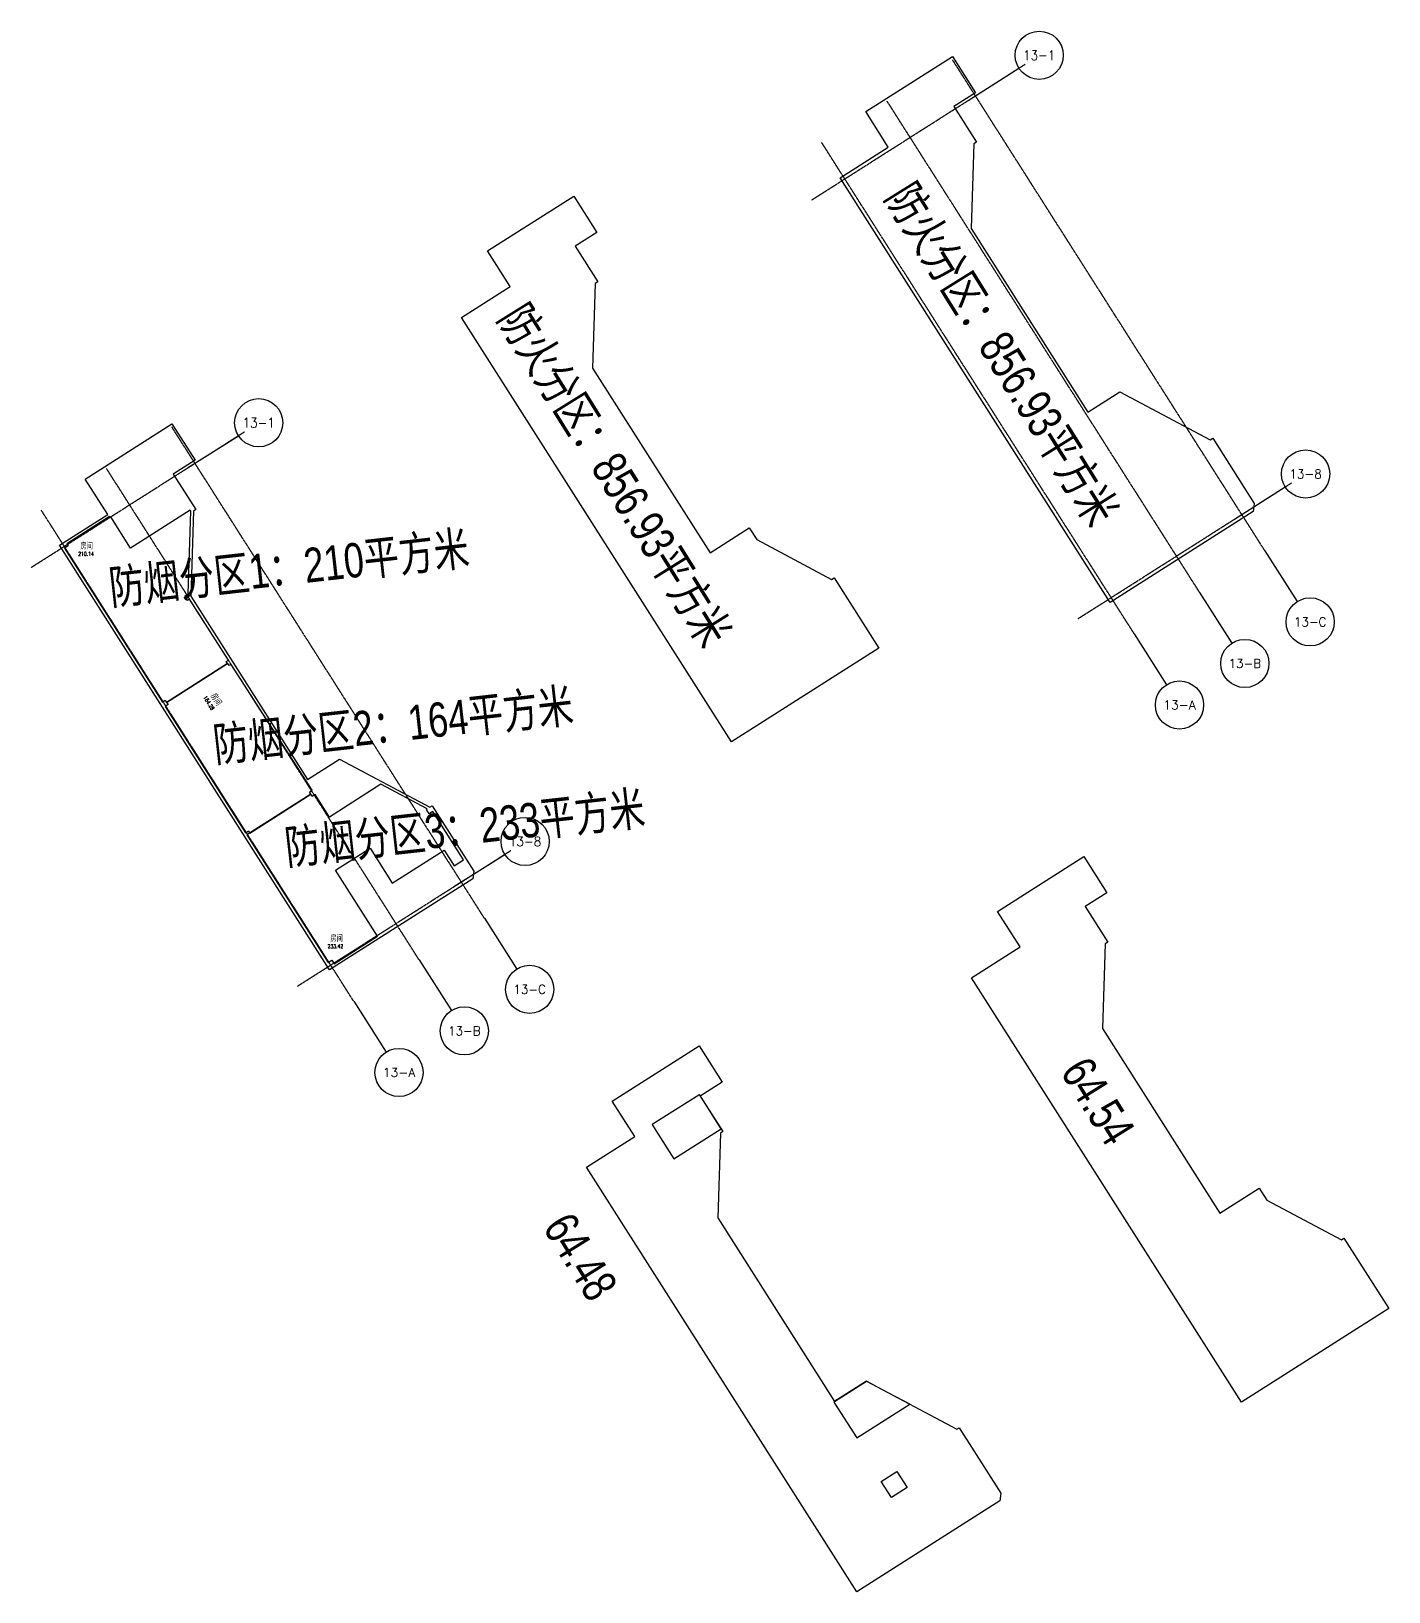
# Model space of a CAD drawing. Extents: x -314896780 to 410892, y -604568922 to 1555970.
# Drawn here: x -96313 to 61509, y 12330 to 193798 of the extents above; entities that cross this region are included whole.
import ezdxf
from ezdxf.enums import TextEntityAlignment as Align

# ---------------------------------------------------------------- set-up
doc = ezdxf.new("R2010")
doc.units = 0
doc.header["$LTSCALE"] = 10
doc.header["$MEASUREMENT"] = 0
doc.linetypes.add('X-104 B0平面$0$DOTE', pattern=[2.42, 2, -0.2, 0.02, -0.2])
doc.linetypes.add('车库-B0$0$DOTE', pattern=[2.42, 2, -0.2, 0.02, -0.2])
for name, color, linetype in [('0 @ 1', 7, 'Continuous'), ('AXIS_TEXT', 7, 'Continuous'), ('X-104 B0平面$0$01-标注_轴线坐标', 132, 'Continuous'), ('X-104 B0平面$0$02-TEXT_轴号', 7, 'Continuous'), ('X-104 B0平面$0$A-TECH_结构', 21, 'Continuous'), ('X-104 B0平面$0$A_AXIS-轴线', 36, 'X-104 B0平面$0$DOTE'), ('看线', 241, 'Continuous'), ('车库-B0$0$01-标注_轴线坐标', 132, 'Continuous'), ('车库-B0$0$02-TEXT_轴号', 7, 'Continuous'), ('车库-B0$0$A-TECH_结构', 21, 'Continuous'), ('车库-B0$0$A_AXIS-轴线', 36, '车库-B0$0$DOTE'), ('车库-B0$0$SPACE', 7, 'Continuous')]:
    doc.layers.add(name, color=color, linetype=linetype)
doc.styles.add('COMPLEX', font='COMPLEX')
doc.styles.add('X-104 B0平面$0$_TCH_AXIS', font='COMPLEX', dxfattribs={"bigfont": 'GBCBIG'})
doc.styles.add('X-104 B0平面$0$Arial', font='arial.ttf', dxfattribs={"width": 0.75, "height": 2.5})
doc.styles.add('车库-B0$0$_TCH_AXIS', font='COMPLEX', dxfattribs={"bigfont": 'GBCBIG'})
doc.styles.add('车库-B0$0$_TCH_SPACE', font='SIMPLEX', dxfattribs={"bigfont": 'GBCBIG'})
doc.styles.add('车库-B0$0$Arial', font='arial.ttf', dxfattribs={"width": 0.75, "height": 2.5})

# ---------------------------------------------------------------- blocks, each defined once
blk = doc.blocks.new('_AXISO')
blk.add_circle((0, 0), 0.5)
at = {"layer": 'AXIS_TEXT', "style": 'COMPLEX', "width": 1.041667}
blk.add_attdef('A', text='', height=0.56, dxfattribs=at).set_placement((-0.25, -0.28), (0.25, -0.28), align=Align.FIT)
blk = doc.blocks.new('X-104 B0平面')
for points in [[(-23685, 65983), (-21592, 62692), (-16108, 66180), (-18630, 70146), (-18714, 70092), (-24115, 66658), (-24115, 66658), (-23685, 65983)], [(-2923, 34272), (-346, 30222), (5813, 34140), (2588, 35855), (786, 36812), (-3000, 34404), (-2923, 34272)], [(2513, 25167), (4327, 26321), (5508, 24464), (3694, 23311), (2513, 25167)]]:
    blk.add_lwpolyline(points)
at = {"layer": 'X-104 B0平面$0$01-标注_轴线坐标'}
for p, q in [((12600, 185739), (18507, 189496)), ((43568, 137053), (49474, 140810)), ((47108, 133379), (50865, 127473)), ((39514, 128549), (43271, 122643)), ((31920, 123719), (35677, 117812))]:
    blk.add_line(p, q, dxfattribs=at)
at = {"layer": 'X-104 B0平面$0$A-TECH_结构'}
for points in [[(-2283, 176746), (3328, 180315), (699, 184450), (10782, 190863), (13465, 186644), (10934, 185034), (13564, 180900), (13269, 180712), (12963, 170852), (26538, 149509), (30246, 151868), (40753, 146284), (41040, 146463), (45868, 138869), (45748, 137966), (29114, 127385), (-2283, 176746)], [(-43273, 168241), (-33232, 174628), (-30548, 170409), (-33080, 168799), (-30450, 164664), (-30744, 164477), (-31051, 154616), (-17395, 133147), (-12839, 136045), (-11967, 134675), (-3264, 130047), (-2977, 130229), (2229, 122045), (-14899, 111150), (-46296, 160511), (-40643, 164106), (-43273, 168241)], [(16007, 91452), (26048, 97839), (28732, 93620), (26200, 92010), (28830, 87876), (28536, 87688), (28229, 77827), (41885, 56358), (46441, 59257), (47313, 57886), (56016, 53258), (56303, 53441), (61509, 45256), (44381, 34361), (12984, 83722), (18637, 87318), (16007, 91452)], [(-31743, 61691), (-26132, 65260), (-28762, 69394), (-18679, 75808), (-15995, 71589), (-18527, 69979), (-15897, 65844), (-16191, 65657), (-16498, 55796), (-2922, 34454), (786, 36812), (11293, 31228), (11580, 31408), (16408, 23814), (16288, 22910), (-346, 12330), (-31743, 61691)]]:
    blk.add_lwpolyline(points, dxfattribs=at)
at = {"layer": 'X-104 B0平面$0$A_AXIS-轴线'}
for p, q in [((-5578, 174176), (19228, 189954)), ((47108, 133379), (10774, 190503)), ((39514, 128549), (3180, 185673)), ((31920, 123719), (-4414, 180842)), ((25390, 125490), (50195, 141268))]:
    blk.add_line(p, q, dxfattribs=at)
at = {"layer": 'X-104 B0平面$0$01-标注_轴线坐标'}
ref = blk.add_blockref('_AXISO', (20869, 190998), dxfattribs=dict(at, xscale=5600, yscale=5600, zscale=5600))
ref.add_attrib('A', '13-1', dxfattribs={"layer": 'X-104 B0平面$0$02-TEXT_轴号', "height": 1141.4, "style": 'X-104 B0平面$0$_TCH_AXIS'}).set_placement((18994, 190428), (22744, 190428), align=Align.FIT)
ref = blk.add_blockref('_AXISO', (51837, 142312), dxfattribs=dict(at, xscale=5600, yscale=5600, zscale=5600))
ref.add_attrib('A', '13-8', dxfattribs={"layer": 'X-104 B0平面$0$02-TEXT_轴号', "height": 1070.2, "style": 'X-104 B0平面$0$_TCH_AXIS'}).set_placement((49951, 141777), (53722, 141777), align=Align.FIT)
ref = blk.add_blockref('_AXISO', (52368, 125110), dxfattribs=dict(at, xscale=5600, yscale=5600, zscale=5600))
ref.add_attrib('A', '13-C', dxfattribs={"layer": 'X-104 B0平面$0$02-TEXT_轴号', "height": 1056.9, "style": 'X-104 B0平面$0$_TCH_AXIS'}).set_placement((50481, 124582), (54255, 124582), align=Align.FIT)
ref = blk.add_blockref('_AXISO', (44774, 120280), dxfattribs=dict(at, xscale=5600, yscale=5600, zscale=5600))
ref.add_attrib('A', '13-B', dxfattribs={"layer": 'X-104 B0平面$0$02-TEXT_轴号', "height": 1031.4, "style": 'X-104 B0平面$0$_TCH_AXIS'}).set_placement((42883, 119764), (46665, 119764), align=Align.FIT)
ref = blk.add_blockref('_AXISO', (37180, 115450), dxfattribs=dict(at, xscale=5600, yscale=5600, zscale=5600))
ref.add_attrib('A', '13-A', dxfattribs={"layer": 'X-104 B0平面$0$02-TEXT_轴号', "height": 1019.1, "style": 'X-104 B0平面$0$_TCH_AXIS'}).set_placement((35287, 114940), (39073, 114940), align=Align.FIT)
at = {"layer": '0 @ 1', "style": 'X-104 B0平面$0$Arial', "width": 0.75}
for s, p in [('防火分区：856.93平方米', (2852, 174526)), ('防火分区：856.93平方米', (-42177, 160446)), ('64.54', (23247, 72780)), ('64.48', (-36917, 54677))]:
    blk.add_text(s, height=4000, rotation=301.94333, dxfattribs=at).set_placement(p)
blk = doc.blocks.new('车库-B0$0$B0防烟分区')
at = {"layer": '车库-B0$0$01-标注_轴线坐标'}
for p, q in [((-5906, -3757), (0, 0)), ((25061, -52443), (30967, -48686)), ((28602, -56116), (32359, -62023)), ((21008, -60947), (24765, -66853)), ((13414, -65777), (17171, -71683))]:
    blk.add_line(p, q, dxfattribs=at)
at = {"layer": '车库-B0$0$A-TECH_结构'}
blk.add_lwpolyline([(-20789, -12749), (-15178, -9180), (-17808, -5046), (-7725, 1368), (-5041, -2851), (-7573, -4461), (-4943, -8596), (-5237, -8783), (-5544, -18644), (8032, -39986), (11740, -37628), (22246, -43212), (22534, -43032), (27361, -50626), (27242, -51530), (10608, -62110), (-20789, -12749)], dxfattribs=at)
at = {"layer": '车库-B0$0$A_AXIS-轴线'}
for p, q in [((-24084, -15319), (721, 459)), ((28602, -56116), (-7733, 1007)), ((21008, -60947), (-15327, -3823)), ((13414, -65777), (-22921, -8653)), ((6883, -64005), (31688, -48227))]:
    blk.add_line(p, q, dxfattribs=at)
at = {"layer": '车库-B0$0$01-标注_轴线坐标'}
ref = blk.add_blockref('_AXISO', (2363, 1503), dxfattribs=dict(at, xscale=5600, yscale=5600, zscale=5600))
ref.add_attrib('A', '13-1', dxfattribs={"layer": '车库-B0$0$02-TEXT_轴号', "height": 1141.4, "style": '车库-B0$0$_TCH_AXIS'}).set_placement((487, 932), (4238, 932), align=Align.FIT)
ref = blk.add_blockref('_AXISO', (33330, -47183), dxfattribs=dict(at, xscale=5600, yscale=5600, zscale=5600))
ref.add_attrib('A', '13-8', dxfattribs={"layer": '车库-B0$0$02-TEXT_轴号', "height": 1070.2, "style": '车库-B0$0$_TCH_AXIS'}).set_placement((31444, -47718), (35216, -47718), align=Align.FIT)
ref = blk.add_blockref('_AXISO', (33861, -64385), dxfattribs=dict(at, xscale=5600, yscale=5600, zscale=5600))
ref.add_attrib('A', '13-C', dxfattribs={"layer": '车库-B0$0$02-TEXT_轴号', "height": 1056.9, "style": '车库-B0$0$_TCH_AXIS'}).set_placement((31974, -64914), (35749, -64914), align=Align.FIT)
ref = blk.add_blockref('_AXISO', (26267, -69216), dxfattribs=dict(at, xscale=5600, yscale=5600, zscale=5600))
ref.add_attrib('A', '13-B', dxfattribs={"layer": '车库-B0$0$02-TEXT_轴号', "height": 1031.4, "style": '车库-B0$0$_TCH_AXIS'}).set_placement((24377, -69731), (28158, -69731), align=Align.FIT)
ref = blk.add_blockref('_AXISO', (18673, -74046), dxfattribs=dict(at, xscale=5600, yscale=5600, zscale=5600))
ref.add_attrib('A', '13-A', dxfattribs={"layer": '车库-B0$0$02-TEXT_轴号', "height": 1019.1, "style": '车库-B0$0$_TCH_AXIS'}).set_placement((16781, -74555), (20566, -74555), align=Align.FIT)
blk = doc.blocks.new('车库-B0')
for points in [[(-84758, 133701.3), (-87065.8, 137329.5), (-87150.2, 137275.8), (-87203.9, 137360.2), (-92182.1, 134193.7), (-92021.1, 133940.6), (-92443, 133672.2), (-81065, 115784.2), (-80727.5, 115998.9), (-80567.7, 115747.7), (-73480, 120255.9), (-73639.8, 120507.1), (-73386.7, 120668.1), (-77894.9, 127755.8), (-78148.1, 127594.8), (-78470.1, 128101.1), (-78065.6, 128358.3), (-77766.3, 137987.8), (-77839.1, 138102.2), (-84758, 133701.3)], [(-73480, 120255.9), (-80567.7, 115747.7), (-80405.5, 115492.6), (-80743, 115277.9), (-71404.5, 100596.2), (-71066.9, 100810.9), (-70905.9, 100557.8), (-63818.2, 105066), (-63979.2, 105319.2), (-63641.7, 105533.8), (-73064.6, 120161.9), (-73312.8, 120023.1), (-73466.4, 120264.6)], [(-63818.1, 105065.8), (-71243.4, 100343.1), (-61797.6, 85492.7), (-61375.7, 85761), (-61107.3, 85339.1), (-56044.7, 88559.3), (-60928.6, 96237.7), (-56920.7, 98787), (-54344.5, 94736.8), (-48311.5, 98574.2), (-47157.7, 96760.1), (-46061.1, 97458.2), (-49629.4, 103068.2), (-50055.5, 102801.9), (-50373.4, 103310.8), (-50279, 103369.8), (-55655.3, 106228.7), (-61655.9, 102411.9), (-63319.7, 105027.6), (-63657.2, 104812.9), (-63818.1, 105065.8), (-63818.1, 105065.8), (-63818.1, 105065.8)]]:
    blk.add_lwpolyline(points, close=True)
blk.add_blockref('车库-B0$0$B0防烟分区', (-72228.8, 146766.8))
at = {"layer": '0 @ 1', "style": '车库-B0$0$Arial', "width": 0.75}
for s, p in [('防烟分区1：210平方米', (-87034.9, 127100.9)), ('防烟分区2：164平方米', (-74929.8, 108828.2)), ('防烟分区3：233平方米', (-66598.4, 96875.3))]:
    blk.add_text(s, height=4000, rotation=6.397162, dxfattribs=at).set_placement(p)
at = {"layer": '车库-B0$0$SPACE', "style": '车库-B0$0$_TCH_SPACE'}
for p in [(-90582.2, 133548.2), (-61538.6, 87913.9)]:
    blk.add_text('房间', height=723.4, dxfattribs=at).set_placement(p)
at = {"layer": '车库-B0$0$SPACE', "style": '车库-B0$0$_TCH_SPACE', "width": 0.705882}
for s, p in [('210.14', (-90850.9, 132800.1)), ('233.42', (-61859.8, 87165.7))]:
    blk.add_text(s, height=446.25, dxfattribs=at).set_placement(p)
blk.add_text('164.28', height=446.25, rotation=302.459123, dxfattribs=at).set_placement((-76328.8, 116337.4))
at = {"layer": '车库-B0$0$SPACE', "style": '车库-B0$0$_TCH_SPACE'}
blk.add_text('房间', height=723.4, rotation=302.459123, dxfattribs=at).set_placement((-75541.3, 116493.2))

msp = doc.modelspace()

# ---------------------------------------------------------------- block references
at = {"layer": '看线'}
for name in ['车库-B0', 'X-104 B0平面']:
    msp.add_blockref(name, (0, 0), dxfattribs=at)

doc.saveas('drawing.dxf')
